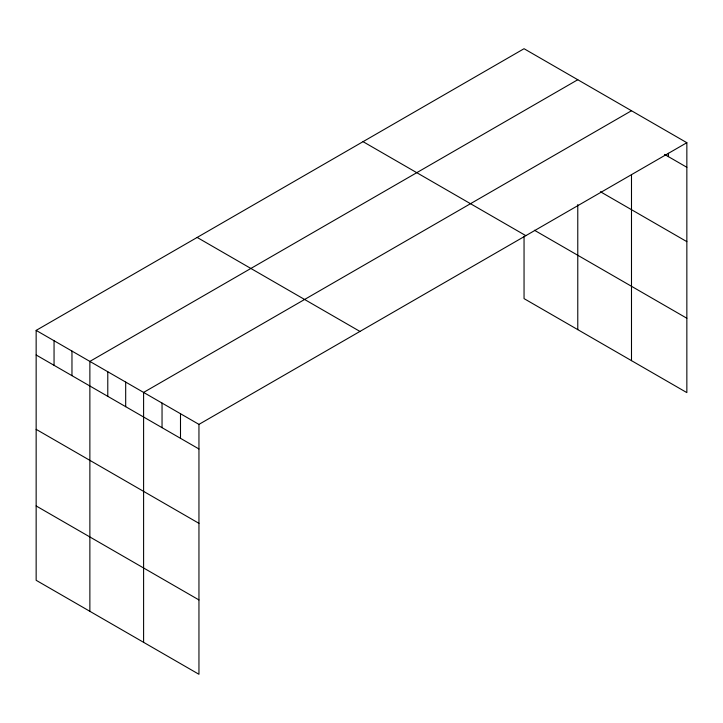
<?xml version="1.0" encoding="UTF-8"?>
<svg xmlns="http://www.w3.org/2000/svg" width="723" height="723" viewBox="0 0 723 723"><rect width="100%" height="100%" fill="white"/><g stroke="black" fill="none" stroke-linecap="round" stroke-linejoin="round"><path stroke-width="1.08" d="M686.85 142.702L198.952 424.383L198.952 674.288L36.15 580.298L36.15 330.393L524.048 48.712L686.85 142.702L686.85 392.607L524.048 298.617L524.048 236.285M577.776 79.729L89.869 361.41L89.869 611.315M631.495 110.746L143.597 392.426L143.597 642.331M664.518 154.397L686.85 167.293M600.397 191.731L686.85 241.645M534.424 230.248L686.85 318.247M363.045 141.663L525.838 235.653M197.162 237.442L359.955 331.432M36.15 330.393L198.952 424.383M36.15 354.984L198.952 448.974M36.15 429.345L198.952 523.335M36.15 505.946L198.952 599.936M668.395 153.285L668.395 156.638M631.495 174.695L631.495 360.65M577.776 204.582L577.776 329.634M180.497 413.737L180.497 438.328M162.042 403.082L162.042 427.673M125.685 382.087L125.685 406.678M107.781 371.749L107.781 396.34M71.966 351.071L71.966 375.662M54.053 340.732L54.053 365.323"/></g></svg>
